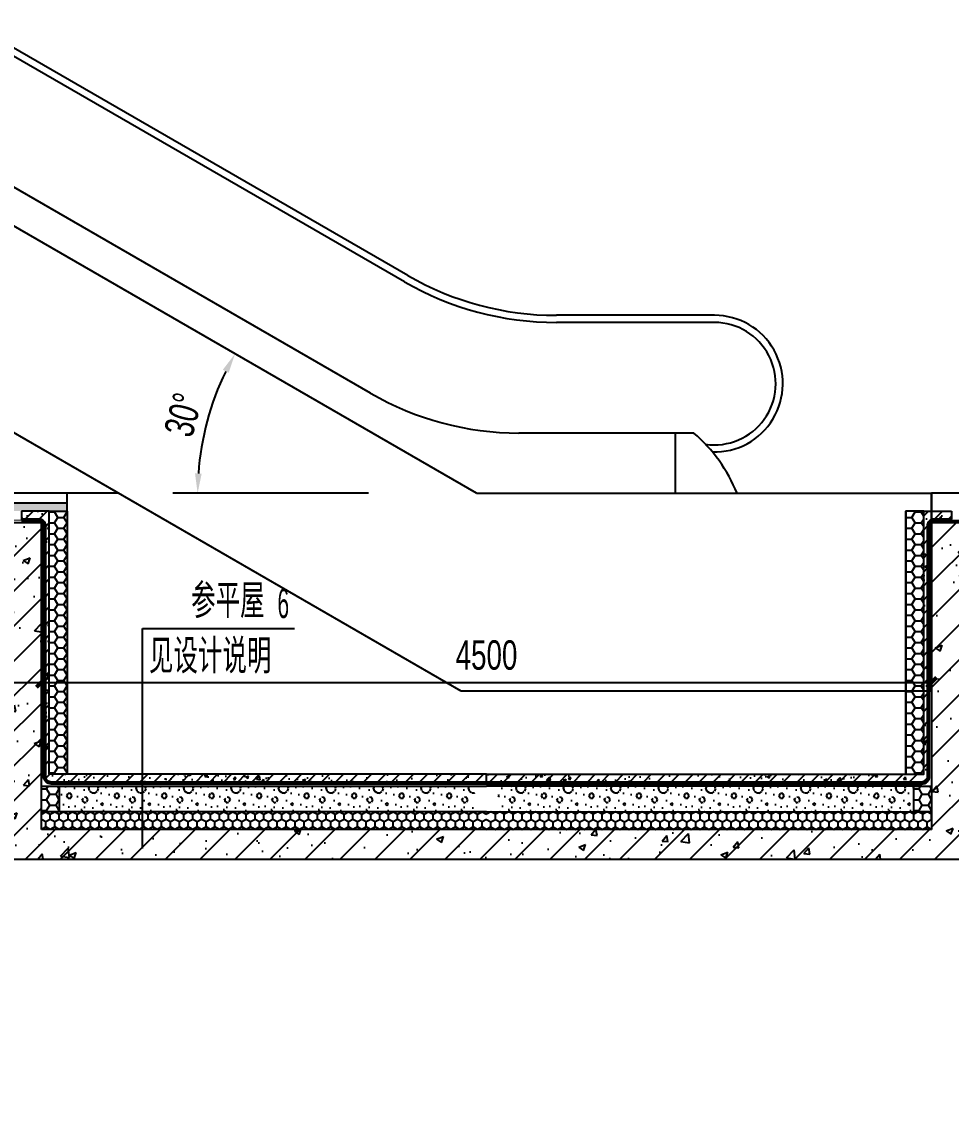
# Model space of a CAD drawing. Extents: x -26219 to 315419, y -160410 to -120810.
# Drawn here: x 218512 to 223212, y -138020 to -132555 of the extents above; entities that cross this region are included whole.
import ezdxf
from ezdxf.xclip import XClip

# ---------------------------------------------------------------- set-up
doc = ezdxf.new("R2010")
doc.units = 0
doc.header["$LTSCALE"] = 1000
doc.header["$MEASUREMENT"] = 0
doc.header["$XCLIPFRAME"] = 0
doc.linetypes.add('14#楼幕墙$0$DASH', pattern=[0.35, 0.25, -0.1])
for name, color, linetype in [('01-标注_尺寸', 124, 'Continuous'), ('01-标注_符号', 200, 'Continuous'), ('02-TEXT_标注', 130, 'Continuous'), ('05-填充_天正', 26, 'Continuous'), ('104-13#14# B1核心筒$0$05-填充_天正', 26, 'Continuous'), ('104-13#14# B1核心筒$0$A-E_楼梯', 171, 'Continuous'), ('104-13#14# B1核心筒$0$A_STR-砼墙', 51, 'Continuous'), ('A-SUR_保温', 222, 'Continuous'), ('A_STR-砼柱', 51, 'Continuous'), ('S_FLOOR', 2, 'Continuous'), ('S_SURFACE', 6, 'Continuous'), ('道路', 6, 'Continuous')]:
    doc.layers.add(name, color=color, linetype=linetype)
doc.layers.add('B1幕墙$0$04-不打印_辅助线', color=165, linetype='Continuous', plot=False)
doc.styles.add('_TCH_DIM', font='ros.shx', dxfattribs={"width": 0.75, "bigfont": 'jd.shx'})
doc.styles.add('_TCH_DIM_T3', font='ros.shx', dxfattribs={"width": 0.705882, "bigfont": 'jd.shx'})
doc.dimstyles.new('_TCH_ARCH&&50', dxfattribs={"dimtxt": 148.75, "dimasz": 50, "dimexe": 125, "dimexo": 150, "dimgap": 63.125, "dimtad": 1, "dimdec": 0, "dimzin": 0, "dimdsep": 46, "dimtxsty": '_TCH_DIM_T3', "dimblk": 'ARCHTICK', "dimcen": 0.09, "dimclrt": 7, "dimazin": 2, "dimtfac": 1, "dimtdec": 0, "dimtix": 1, "dimtmove": 2, "dimatfit": 3, "dimfxl": 0, "dimtolj": 1, "dimtzin": 0, "dimarcsym": 0})
doc.dimstyles.new('_TCH_ARROW&&50', dxfattribs={"dimtxt": 148.75, "dimasz": 100, "dimexe": 125, "dimexo": 150, "dimgap": 50, "dimtad": 1, "dimdec": 0, "dimzin": 0, "dimdsep": 46, "dimtxsty": '_TCH_DIM_T3', "dimcen": 0.09, "dimclrt": 7, "dimazin": 2, "dimtfac": 1, "dimtdec": 0, "dimtix": 1, "dimtmove": 2, "dimatfit": 3, "dimfxl": 0, "dimtolj": 1, "dimtzin": 0, "dimarcsym": 0})
pattern_1 = [(45, (74380.31, 11896.313), (-35.355339, 35.355339), []), (50, (74380.31, 11896.31), (143.452037, -12.55043), [15, -165]), (355, (74380.31, 11896.31), (-27.75027, 150.43843), [12, -132]), (100.4514, (74392.27, 11895.27), (115.70188, 137.88791), [12.74804, -140.22842]), (46.1842, (74380.31, 11936.31), (213.44821, -33.1038), [22.5, -247.5]), (96.6356, (74398.1, 11933.55), (186.93254, 194.82357), [19.12206, -210.3426]), (351.1842, (74380.31, 11936.31), (186.9324, 194.82372), [18, -198]), (21, (74400.31, 11926.31), (119.38141, -80.52378), [15, -165]), (326, (74400.31, 11926.31), (48.66307, 145.03001), [12, -132]), (71.4514, (74410.26, 11919.6), (168.04453, 64.5061), [12.74804, -140.22842]), (37.5, (74380.31, 11896.313), (2.431971, 66.578771), [0, -130.4, 0, -134, 0, -132.5]), (7.5, (74380.31, 11896.31), (52.613907, 78.882342), [0, -76.4, 0, -127.4, 0, -50.5]), (327.5, (74335.71, 11896.313), (106.764487, -4.510974), [0, -50, 0, -156, 0, -207]), (317.5, (74315.71, 11896.31), (116.637234, 20.020996), [0, -65, 0, -103.6, 0, -147])]
pattern_2 = [(0, (13570.8, -6173.2), (120, 240), [0, -240]), (0, (13430.4, -6205.6), (120, 240), [0, -240]), (0, (13508.4, -6208), (120, 240), [0, -240]), (0, (13593.6, -6137.2), (120, 240), [0, -240]), (0, (13494, -6220), (120, 240), [0, -240]), (0, (13617.6, -5986), (120, 240), [0, -240]), (0, (13544.4, -6005.2), (120, 240), [0, -240]), (0, (13582.8, -6035.2), (120, 240), [0, -240]), (0, (13387.2, -6040), (120, 240), [0, -240]), (0, (13504.8, -6050.8), (120, 240), [0, -240]), (0, (13459.2, -6112), (120, 240), [0, -240]), (0, (13461.6, -6202), (120, 240), [0, -240]), (0, (13551.6, -6211.6), (120, 240), [0, -240]), (0, (13617.6, -6106), (120, 240), [0, -240]), (0, (13393.2, -6143.2), (120, 240), [0, -240]), (0, (13413.6, -6102.4), (120, 240), [0, -240]), (0, (13507.2, -6119.2), (120, 240), [0, -240]), (0, (13473.6, -6154), (120, 240), [0, -240]), (0, (13454.4, -6074.8), (120, 240), [0, -240]), (0, (13484.4, -5984.8), (120, 240), [0, -240]), (0, (13402.8, -6193.6), (120, 240), [0, -240]), (0, (13534.8, -6034), (120, 240), [0, -240]), (0, (13423.2, -6030.4), (120, 240), [0, -240]), (0, (13404, -5999.2), (120, 240), [0, -240]), (130.601294, (13602.857, -6061.143), (-599.9999934, 720.00000315), [10.53662, -4414.8444]), (18.434949, (13585.714, -6056.57), (599.999998, 239.999998), [10.8421, -1507.05116]), (90, (13585.71, -6066.86), (120, 240), [10.28571, -469.71426]), (161.565051, (13596, -6070.286), (-600.000003, 239.999982), [10.8421, -1507.05116]), (53.130102, (13596, -6070.286), (120, 240), [11.42857, -1188.5714]), (135, (13605.14, -6192.57), (-120.000015, 239.999984), [9.69746, -669.12504]), (45, (13591.43, -6192.57), (120, 240), [9.69746, -669.12504]), (135, (13598.286, -6199.43), (-120.000015, 239.999984), [9.69746, -669.12504]), (45, (13598.286, -6199.43), (120, 240), [9.69746, -669.12504]), (116.56505, (13489.71, -6031.43), (-2e-05, 479.99999), [12.77753, -255.5506]), (180, (13484, -6020), (-120, 240), [13.71429, -226.2857]), (63.43495, (13464.57, -6031.43), (1e-06, 480), [12.77753, -255.5506]), (116.56505, (13470.29, -6042.86), (-2e-05, 479.99999), [12.77753, -255.5506]), (0, (13470.29, -6042.86), (120, 240), [13.71429, -226.2857]), (63.43495, (13484, -6042.86), (1e-06, 480), [12.77753, -255.5506]), (107.102728, (13580, -6112.571), (-359.99998624, 1200.00000194), [15.54454, -6513.161]), (143.972626, (13575.429, -6097.714), (-2279.9999711, 1679.9999981), [15.54454, -3248.808]), (180, (13562.86, -6088.57), (-120, 240), [14.85714, -225.14284]), (36.027373, (13535.429, -6097.714), (2279.9999832, 1679.9999819), [15.54454, -3248.808]), (71.565051, (13530.857, -6111.43), (360.000002, 1199.999998), [14.45613, -1503.43712]), (107.102728, (13535.429, -6126.286), (-359.99998624, 1200.00000194), [15.54454, -6513.161]), (143.972626, (13548, -6135.429), (-2279.9999711, 1679.9999981), [15.54454, -3248.808]), (0, (13548, -6135.43), (120, 240), [14.85714, -225.14284]), (36.027373, (13562.857, -6135.429), (2279.9999832, 1679.9999819), [15.54454, -3248.808]), (71.565051, (13575.43, -6126.286), (360.000002, 1199.999998), [14.45613, -1503.43712]), (150.255118, (13582.286, -6000.57), (-360.000001, 239.999997), [9.214, -1925.72784]), (90, (13574.29, -6005.14), (120, 240), [9.14286, -470.8571]), (29.744881, (13574.286, -6005.143), (360.0000002, 239.999999), [9.214, -1925.72784]), (116.56505, (13526.29, -6170.86), (-2e-05, 479.99999), [12.77753, -255.5506]), (168.690067, (13520.571, -6159.429), (-1080.0000008, 239.999994), [11.6549, -2435.8742]), (41.185925, (13500, -6165.143), (2999.9999818, 2639.9999769), [12.14874, -5090.3208]), (90, (13500, -6176.57), (120, 240), [11.42857, -468.5714]), (138.814074, (13509.143, -6184.571), (-2999.9999467, 2640.0000168), [12.14874, -5090.3208]), (16.699244, (13509.143, -6184.571), (3959.9999702, 1199.99998743), [11.93178, -4999.415]), (60.945396, (13520.571, -6181.143), (119.9999997, 239.9999979), [11.76643, -4930.1358]), (109.983106, (13425.714, -6070.286), (-600.00000226, 1679.99999555), [13.3768, -5604.879]), (155.556045, (13421.143, -6057.714), (-1560.00000595, 719.99998504), [13.8092, -5786.0526]), (24.4439547, (13396, -6057.714), (1560.00000078, 719.99999654), [13.8092, -5786.0526]), (70.0168934, (13391.429, -6070.286), (600.0000018, 1679.99999583), [13.3768, -5604.879]), (109.983106, (13396, -6082.857), (-600.00000226, 1679.99999555), [13.3768, -5604.879]), (160.016893, (13408.571, -6087.429), (-600.0000004, 239.999989), [13.3768, -2795.751]), (19.9831065, (13408.571, -6087.429), (599.9999967, 239.9999996), [13.3768, -2795.751]), (70.0168934, (13421.143, -6082.857), (600.0000018, 1679.99999583), [13.3768, -5604.879]), (122.005383, (13514.857, -6092), (-120.000016, 239.9999877), [10.7817, -2253.3736]), (18.434949, (13498.857, -6086.286), (599.999998, 239.999998), [10.8421, -1507.05116]), (90, (13498.86, -6096.57), (120, 240), [10.28571, -469.71426]), (161.565051, (13509.143, -6100), (-600.000003, 239.999982), [10.8421, -1507.05116]), (54.462322, (13509.143, -6100), (839.9999988, 1199.9999982), [9.83123, -4119.2846]), (116.56505, (13445.14, -6150.29), (-2e-05, 479.99999), [12.77753, -255.5506]), (180, (13439.43, -6138.86), (-120, 240), [12.57143, -227.42856]), (59.036243, (13420, -6150.286), (120.0000004, 239.9999988), [13.3279, -2785.5288]), (120.963756, (13426.857, -6161.714), (-120.0000164, 239.999989), [13.3279, -2785.5288]), (0, (13426.86, -6161.71), (120, 240), [12.57143, -227.42856]), (63.43495, (13439.43, -6161.71), (1e-06, 480), [12.77753, -255.5506])]
pattern_3 = [(0, (0, 0), (47.625, 27.4963), [31.75, -63.5]), (120, (0, 0), (-47.6249943, 27.4963099), [31.75, -63.5]), (60, (0, 0), (5.7e-06, 54.9926099), [-63.5, 31.75])]

# ---------------------------------------------------------------- blocks, each defined once
blk = doc.blocks.new('B1幕墙')
at = {"layer": 'B1幕墙$0$04-不打印_辅助线'}
blk.add_lwpolyline([(-19723.4, 110825.4), (-17951.5, 111952.4), (-14731.3, 106889.8), (-10015.2, 109889.5), (-6726.5, 109889.5), (-6726.5, 107689.5), (-6591.5, 107689.5), (-6591.5, 96729.1), (-3286.4, 91533.1), (-3400.3, 91460.7), (-609.5, 87073), (-44109.9, 59403.8), (-49479.8, 60532), (-116340.3, 165647.4), (-95570, 173811.9), (-95423.7, 173439.7), (-115742.4, 165452.7), (-49232.7, 60888.9), (-44187.1, 59828.8), (-1077.3, 87249.5), (-3868.2, 91637.2), (-3501.1, 91870.6)], dxfattribs=at)
blk = doc.blocks.new('104-13#14# B1核心筒')
at = {"layer": '104-13#14# B1核心筒$0$05-填充_天正', "linetype": 'Continuous'}
h = blk.add_hatch(dxfattribs=at)
h.set_pattern_fill('钢筋混凝土', color=256, scale=150, style=0)
h.set_pattern_definition([(45, (0, 0), (-265.16504, 265.16504), []), (50, (0, 0), (1075.8903, -94.128), [112.5, -1237.5]), (355, (0, 0), (-208.127, 1128.288), [90, -990]), (100.4514, (89.7, -7.8), (867.764, 1034.159), [95.61, -1051.713]), (46.1842, (0, 300), (1600.862, -248.279), [168.75, -1856.25]), (96.6356, (133.4, 279.3), (1401.994, 1461.177), [143.415, -1577.57]), (351.1842, (0, 300), (1401.993, 1461.178), [135, -1485]), (21, (150, 225), (895.3606, -603.9283), [112.5, -1237.5]), (326, (150, 225), (364.973, 1087.725), [90, -990]), (71.4514, (224.6, 174.7), (1260.334, 483.796), [95.61, -1051.713]), (37.5, (0, 0), (18.2398, 499.3408), [0, -978, 0, -1005, 0, -993.75]), (7.5, (0, 0), (394.6043, 591.6176), [0, -573, 0, -955.5, 0, -378.75]), (327.5, (-334.5, 0), (800.7337, -33.8323), [0, -375, 0, -1170, 0, -1552.5]), (317.5, (-484.5, 0), (874.7793, 150.1575), [0, -487.5, 0, -777, 0, -1102.5])])
h.paths.add_polyline_path([(170650, -1200), (170650, -800), (132700, -800), (132700, -1200)])
at = {"layer": '104-13#14# B1核心筒$0$A_STR-砼墙', "linetype": 'Continuous'}
for p, q in [((170650, -800), (132700, -800)), ((170650, -1200), (132700, -1200))]:
    blk.add_line(p, q, dxfattribs=at)
at = {"layer": '104-13#14# B1核心筒$0$A-E_楼梯', "rotation": 57.54087654752239}
blk.add_blockref('B1幕墙', (289197.1, 8062.4), dxfattribs=at)
blk = doc.blocks.new('_ArchTick')
at = {"color": 0, "linetype": 'ByBlock', "const_width": 0.4}
blk.add_lwpolyline([(-0.5, -0.5), (0.5, 0.5)], dxfattribs=at)
blk = doc.blocks.new('*D776')
at = {"layer": '01-标注_尺寸', "color": 0, "lineweight": -2, "transparency": 16777216}
for p, q in [((208022.6, -135540.3), (208022.6, -136021.1)), ((218611.7, -135540.3), (218611.7, -136021.1)), ((208022.6, -135896.1), (218611.7, -135896.1))]:
    blk.add_line(p, q, dxfattribs=at)
at = {"layer": 'Defpoints', "color": 0, "transparency": 16777216}
for p in [(208022.6, -135390.3), (218611.7, -135390.3), (218611.7, -135896.1)]:
    blk.add_point(p, dxfattribs=at)
at = {"layer": '01-标注_尺寸', "color": 0, "lineweight": -2, "transparency": 16777216, "xscale": 50, "yscale": 50, "zscale": 50, "rotation": 180}
blk.add_blockref('_ArchTick', (208022.6, -135896.1), dxfattribs=at)
at = {"layer": '01-标注_尺寸', "color": 0, "lineweight": -2, "transparency": 16777216, "xscale": 50, "yscale": 50, "zscale": 50}
blk.add_blockref('_ArchTick', (218611.7, -135896.1), dxfattribs=at)
at = {"layer": '01-标注_尺寸', "color": 7, "transparency": 16777216, "insert": (213317.1, -135758.6), "char_height": 148.75, "attachment_point": 5, "style": '_TCH_DIM_T3'}
blk.add_mtext('\\A1;10589', dxfattribs=at)
blk = doc.blocks.new('*D777')
at = {"layer": '01-标注_尺寸', "color": 0, "lineweight": -2, "transparency": 16777216}
for p, q in [((218611.7, -135540.3), (218611.7, -136021.1)), ((223111.7, -135540.3), (223111.7, -136021.1)), ((218611.7, -135896.1), (223111.7, -135896.1))]:
    blk.add_line(p, q, dxfattribs=at)
at = {"layer": 'Defpoints', "color": 0, "transparency": 16777216}
for p in [(218611.7, -135390.3), (223111.7, -135390.3), (223111.7, -135896.1)]:
    blk.add_point(p, dxfattribs=at)
at = {"layer": '01-标注_尺寸', "color": 0, "lineweight": -2, "transparency": 16777216, "xscale": 50, "yscale": 50, "zscale": 50, "rotation": 180}
blk.add_blockref('_ArchTick', (218611.7, -135896.1), dxfattribs=at)
at = {"layer": '01-标注_尺寸', "color": 0, "lineweight": -2, "transparency": 16777216, "xscale": 50, "yscale": 50, "zscale": 50}
blk.add_blockref('_ArchTick', (223111.7, -135896.1), dxfattribs=at)
at = {"layer": '01-标注_尺寸', "color": 7, "transparency": 16777216, "insert": (220861.7, -135758.6), "char_height": 148.75, "attachment_point": 5, "style": '_TCH_DIM_T3'}
blk.add_mtext('\\A1;4500', dxfattribs=at)
blk = doc.blocks.new('*D1494')
at = {"layer": '01-标注_尺寸', "color": 0, "lineweight": -2, "transparency": 16777216}
for p, q in [((220337.9, -134666.6), (219482.1, -134172.5)), ((220264.7, -134940.1), (219276.4, -134940.1))]:
    blk.add_line(p, q, dxfattribs=at)
blk.add_arc((220811.7, -134940.1), 1410.2, 154.0637, 175.9363, dxfattribs=at)
at = {"layer": '01-标注_尺寸', "color": 0, "transparency": 16777216}
for points in [[(219528.7, -134315.5), (219558.2, -134331.2), (219590.4, -134235)], [(219421.6, -134840.8), (219388.3, -134839.6), (219401.4, -134940.1)]]:
    blk.add_solid(points, dxfattribs=at)
at = {"layer": 'Defpoints', "color": 0, "transparency": 16777216}
for p in [(219486.5, -134457.8), (220467.9, -134741.6), (220414.7, -134940.1), (220811.7, -134940.1)]:
    blk.add_point(p, dxfattribs=at)
at = {"layer": '01-标注_尺寸', "color": 7, "transparency": 16777216, "insert": (219329.3, -134543), "char_height": 148.75, "attachment_point": 5, "rotation": 75, "style": '_TCH_DIM_T3'}
blk.add_mtext('\\A1;30°', dxfattribs=at)
blk = doc.blocks.new('$LinePat$聚苯板')
at = {"color": 0}
for p, q in [((14.8, -8.6), (0, 0)), ((29.7, 0), (14.8, -8.6)), ((14.8, -25.7), (0, -34.3)), ((0, -34.3), (0, -51.4)), ((14.8, -8.6), (14.8, -25.7)), ((29.7, -34.3), (14.8, -25.7)), ((0, -51.4), (14.8, -60)), ((14.8, -60), (29.7, -51.4))]:
    blk.add_line(p, q, dxfattribs=at)

msp = doc.modelspace()

# ---------------------------------------------------------------- hatches: boundary and pattern name
at = {"layer": '05-填充_天正'}
h = msp.add_hatch(dxfattribs=at)
h.set_pattern_fill('钢筋混凝土', color=256, scale=20, style=0)
h.set_pattern_definition(pattern_1)
edge = h.paths.add_edge_path()
edge.add_line((218511.7, -135030.1), (218511.7, -135070.1))
edge.add_line((218511.7, -135070.1), (218601.7, -135070.1))
edge.add_arc((218601.7, -135100.1), 30, 0, 90, ccw=False)
edge.add_line((218631.7, -135100.1), (218631.7, -136370.1))
edge.add_arc((218661.7, -136370.1), 30, 180, 270)
edge.add_line((218661.7, -136400.1), (220861.7, -136400.1))
edge.add_line((220861.7, -136400.1), (220861.7, -136360.1))
edge.add_line((220861.7, -136360.1), (218651.7, -136360.1))
edge.add_line((218651.7, -136360.1), (218651.7, -135030.1))
edge.add_line((218651.7, -135030.1), (218511.7, -135030.1))
h = msp.add_hatch(dxfattribs=at)
h.set_pattern_fill('钢筋混凝土', color=256, scale=20, style=0)
h.set_pattern_definition(pattern_1)
edge = h.paths.add_edge_path()
edge.add_line((223211.7, -135030.1), (223211.7, -135070.1))
edge.add_line((223211.7, -135070.1), (223121.7, -135070.1))
edge.add_arc((223121.7, -135100.1), 30, 90, 180)
edge.add_line((223091.7, -135100.1), (223091.7, -136370.1))
edge.add_arc((223061.7, -136370.1), 30, -90, 0, ccw=False)
edge.add_line((223061.7, -136400.1), (220861.7, -136400.1))
edge.add_line((220861.7, -136400.1), (220861.7, -136360.1))
edge.add_line((220861.7, -136360.1), (223071.7, -136360.1))
edge.add_line((223071.7, -136360.1), (223071.7, -135030.1))
edge.add_line((223071.7, -135030.1), (223211.7, -135030.1))
h = msp.add_hatch(dxfattribs=at)
h.set_pattern_fill('钢筋混凝土', color=256, scale=50, style=0)
h.set_pattern_definition([(45, (0, 0), (-88.38835, 88.38835), []), (50, (0, 0), (358.6301, -31.37607), [37.5, -412.5]), (355, (0, 0), (-69.37567, 376.09607), [30, -330]), (100.4514, (29.9, -2.6), (289.2547, 344.71977), [31.8701, -350.57106]), (46.1842, (0, 100), (533.6205, -82.7595), [56.25, -618.75]), (96.6356, (44.47, 93.1), (467.3314, 487.0589), [47.8051, -525.8565]), (351.1842, (0, 100), (467.331, 487.0593), [45, -495]), (21, (50, 75), (298.45353, -201.30945), [37.5, -412.5]), (326, (50, 75), (121.65767, 362.575), [30, -330]), (71.4514, (74.87, 58.22), (420.1113, 161.26525), [31.8701, -350.57106]), (37.5, (0, 0), (6.07993, 166.44693), [0, -326, 0, -335, 0, -331.25]), (7.5, (0, 0), (131.53477, 197.20586), [0, -191, 0, -318.5, 0, -126.25]), (327.5, (-111.5, 0), (266.91122, -11.277436), [0, -125, 0, -390, 0, -517.5]), (317.5, (-161.5, 0), (291.59308, 50.0525), [0, -162.5, 0, -259, 0, -367.5])])
h.paths.add_polyline_path([(223111.7, -135090.1), (223111.7, -136640.1), (218611.7, -136640.1), (218611.7, -135090.1), (218411.7, -135090.1), (218411.7, -136790.1), (223311.7, -136790.1), (223311.7, -135090.1)])
at = {"layer": 'A-SUR_保温'}
h = msp.add_hatch(dxfattribs=at)
h.set_pattern_fill('加气混凝土', color=26, scale=20)
h.set_pattern_definition([(0, (70.8, -73.2), (120, 240), [0, -240]), (0, (-69.6, -105.6), (120, 240), [0, -240]), (0, (8.4, -108), (120, 240), [0, -240]), (0, (93.6, -37.2), (120, 240), [0, -240]), (0, (-6, -120), (120, 240), [0, -240]), (0, (117.6, 114), (120, 240), [0, -240]), (0, (44.4, 94.8), (120, 240), [0, -240]), (0, (82.8, 64.8), (120, 240), [0, -240]), (0, (-112.8, 60), (120, 240), [0, -240]), (0, (4.8, 49.2), (120, 240), [0, -240]), (0, (-40.8, -12), (120, 240), [0, -240]), (0, (-38.4, -102), (120, 240), [0, -240]), (0, (51.6, -111.6), (120, 240), [0, -240]), (0, (117.6, -6), (120, 240), [0, -240]), (0, (-106.8, -43.2), (120, 240), [0, -240]), (0, (-86.4, -2.4), (120, 240), [0, -240]), (0, (7.2, -19.2), (120, 240), [0, -240]), (0, (-26.4, -54), (120, 240), [0, -240]), (0, (-45.6, 25.2), (120, 240), [0, -240]), (0, (-15.6, 115.2), (120, 240), [0, -240]), (0, (-97.2, -93.6), (120, 240), [0, -240]), (0, (34.8, 66), (120, 240), [0, -240]), (0, (-76.8, 69.6), (120, 240), [0, -240]), (0, (-96, 100.8), (120, 240), [0, -240]), (130.601294, (102.857, 38.857), (-599.9999934, 720.00000315), [10.53662, -4414.8444]), (18.434949, (85.714, 43.43), (599.999998, 239.999998), [10.8421, -1507.05116]), (90, (85.71, 33.14), (120, 240), [10.28571, -469.71426]), (161.565051, (96, 29.714), (-600.000003, 239.999982), [10.8421, -1507.05116]), (53.130102, (96, 29.714), (120, 240), [11.42857, -1188.5714]), (135, (105.14, -92.57), (-120.000015, 239.999984), [9.69746, -669.12504]), (45, (91.43, -92.57), (120, 240), [9.69746, -669.12504]), (135, (98.286, -99.43), (-120.000015, 239.999984), [9.69746, -669.12504]), (45, (98.286, -99.43), (120, 240), [9.69746, -669.12504]), (116.56505, (-10.29, 68.57), (-2e-05, 479.99999), [12.77753, -255.5506]), (180, (-16, 80), (-120, 240), [13.71429, -226.2857]), (63.43495, (-35.43, 68.57), (1e-06, 480), [12.77753, -255.5506]), (116.56505, (-29.71, 57.14), (-2e-05, 479.99999), [12.77753, -255.5506]), (0, (-29.71, 57.14), (120, 240), [13.71429, -226.2857]), (63.43495, (-16, 57.14), (1e-06, 480), [12.77753, -255.5506]), (107.102728, (80, -12.571), (-359.99998624, 1200.00000194), [15.54454, -6513.161]), (143.972626, (75.429, 2.286), (-2279.9999711, 1679.9999981), [15.54454, -3248.808]), (180, (62.86, 11.43), (-120, 240), [14.85714, -225.14284]), (36.027373, (35.429, 2.286), (2279.9999832, 1679.9999819), [15.54454, -3248.808]), (71.565051, (30.857, -11.43), (360.000002, 1199.999998), [14.45613, -1503.43712]), (107.102728, (35.429, -26.286), (-359.99998624, 1200.00000194), [15.54454, -6513.161]), (143.972626, (48, -35.429), (-2279.9999711, 1679.9999981), [15.54454, -3248.808]), (0, (48, -35.43), (120, 240), [14.85714, -225.14284]), (36.027373, (62.857, -35.429), (2279.9999832, 1679.9999819), [15.54454, -3248.808]), (71.565051, (75.43, -26.286), (360.000002, 1199.999998), [14.45613, -1503.43712]), (150.255118, (82.286, 99.43), (-360.000001, 239.999997), [9.214, -1925.72784]), (90, (74.29, 94.86), (120, 240), [9.14286, -470.8571]), (29.744881, (74.286, 94.857), (360.0000002, 239.999999), [9.214, -1925.72784]), (116.56505, (26.29, -70.86), (-2e-05, 479.99999), [12.77753, -255.5506]), (168.690067, (20.571, -59.429), (-1080.0000008, 239.999994), [11.6549, -2435.8742]), (41.185925, (0, -65.143), (2999.9999818, 2639.9999769), [12.14874, -5090.3208]), (90, (0, -76.57), (120, 240), [11.42857, -468.5714]), (138.814074, (9.143, -84.571), (-2999.9999467, 2640.0000168), [12.14874, -5090.3208]), (16.699244, (9.143, -84.571), (3959.9999702, 1199.99998743), [11.93178, -4999.415]), (60.945396, (20.571, -81.143), (119.9999997, 239.9999979), [11.76643, -4930.1358]), (109.983106, (-74.286, 29.714), (-600.00000226, 1679.99999555), [13.3768, -5604.879]), (155.556045, (-78.857, 42.286), (-1560.00000595, 719.99998504), [13.8092, -5786.0526]), (24.4439547, (-104, 42.286), (1560.00000078, 719.99999654), [13.8092, -5786.0526]), (70.0168934, (-108.571, 29.714), (600.0000018, 1679.99999583), [13.3768, -5604.879]), (109.983106, (-104, 17.143), (-600.00000226, 1679.99999555), [13.3768, -5604.879]), (160.016893, (-91.429, 12.571), (-600.0000004, 239.999989), [13.3768, -2795.751]), (19.9831065, (-91.429, 12.571), (599.9999967, 239.9999996), [13.3768, -2795.751]), (70.0168934, (-78.857, 17.143), (600.0000018, 1679.99999583), [13.3768, -5604.879]), (122.005383, (14.857, 8), (-120.000016, 239.9999877), [10.7817, -2253.3736]), (18.434949, (-1.143, 13.714), (599.999998, 239.999998), [10.8421, -1507.05116]), (90, (-1.14, 3.43), (120, 240), [10.28571, -469.71426]), (161.565051, (9.143, 0), (-600.000003, 239.999982), [10.8421, -1507.05116]), (54.462322, (9.143, 0), (839.9999988, 1199.9999982), [9.83123, -4119.2846]), (116.56505, (-54.86, -50.29), (-2e-05, 479.99999), [12.77753, -255.5506]), (180, (-60.57, -38.86), (-120, 240), [12.57143, -227.42856]), (59.036243, (-80, -50.286), (120.0000004, 239.9999988), [13.3279, -2785.5288]), (120.963756, (-73.143, -61.714), (-120.0000164, 239.999989), [13.3279, -2785.5288]), (0, (-73.14, -61.71), (120, 240), [12.57143, -227.42856]), (63.43495, (-60.57, -61.71), (1e-06, 480), [12.77753, -255.5506])])
h.paths.add_polyline_path([(218351.7, -135160.1), (218351.7, -135030.1), (218741.7, -135030.1), (218741.7, -134990.1), (209911.7, -134990.1), (209911.7, -135160.1)])
h = msp.add_hatch(dxfattribs=at)
h.set_pattern_fill('HONEY', color=26, scale=20)
h.set_pattern_definition(pattern_3)
h.paths.add_polyline_path([(218741.7, -136360.1), (218651.7, -136360.1), (218651.7, -135030.1), (218741.7, -135030.1)])
h = msp.add_hatch(dxfattribs=at)
h.set_pattern_fill('HONEY', color=26, scale=20)
h.set_pattern_definition(pattern_3)
h.paths.add_polyline_path([(222981.7, -136360.1), (223071.7, -136360.1), (223071.7, -135030.1), (222981.7, -135030.1)])
h = msp.add_hatch(dxfattribs=at)
h.set_pattern_fill('HONEY', color=26, scale=20)
h.set_pattern_definition([(0, (-40, -190), (47.625, 27.4963), [31.75, -63.5]), (120, (-40, -190), (-47.6249943, 27.49631), [31.75, -63.5]), (60, (-40, -190), (5.7e-06, 54.99261), [-63.5, 31.75])])
h.paths.add_polyline_path([(218701.7, -136550.1), (218611.7, -136550.1), (218611.7, -136420.1), (218701.7, -136420.1)])
h = msp.add_hatch(dxfattribs=at)
h.set_pattern_fill('加气混凝土', color=26, scale=20)
h.set_pattern_definition(pattern_2)
h.paths.add_polyline_path([(218701.7, -136420.1), (220800.8, -136420.1), (220800.8, -136550.1), (218701.7, -136550.1)])
h = msp.add_hatch(dxfattribs=at)
h.set_pattern_fill('加气混凝土', color=26, scale=20)
h.set_pattern_definition(pattern_2)
h.paths.add_polyline_path([(223021.7, -136420.1), (220922.6, -136420.1), (220922.6, -136550.1), (223021.7, -136550.1)])
h = msp.add_hatch(dxfattribs=at)
h.set_pattern_fill('HONEY', color=26, scale=20)
h.set_pattern_definition([(0, (4370, -190), (47.625, 27.4963), [31.75, -63.5]), (120, (4370, -190), (-47.6249943, 27.49631), [31.75, -63.5]), (60, (4370, -190), (5.7e-06, 54.99261), [-63.5, 31.75])])
h.paths.add_polyline_path([(223111.7, -136550.1), (223021.7, -136550.1), (223021.7, -136420.1), (223111.7, -136420.1)])

# ---------------------------------------------------------------- linework, layer by layer
msp.add_lwpolyline([(222981.7, -136360.1), (222981.7, -135030.1)])
at = {"layer": '01-标注_符号'}
for p, q in [((219123.2, -136735.3), (219123.2, -135623.3)), ((219123.2, -135623.3), (219891.7, -135623.3))]:
    msp.add_line(p, q, dxfattribs=at)
at = {"layer": 'A_STR-砼柱'}
for p, q in [((218611.7, -135090.1), (218411.7, -135090.1)), ((218611.7, -136640.1), (218611.7, -135090.1)), ((223111.7, -135090.1), (223111.7, -136640.1)), ((223311.7, -135090.1), (223111.7, -135090.1)), ((220861.7, -136550.1), (218611.7, -136550.1)), ((220861.7, -136550.1), (223111.7, -136550.1)), ((223111.7, -136640.1), (218611.7, -136640.1)), ((218411.7, -136790.1), (223311.7, -136790.1))]:
    msp.add_line(p, q, dxfattribs=at)
at = {"layer": 'S_FLOOR'}
for p, q in [((220811.7, -134940.1), (213017.4, -130440.1)), ((220733.7, -135940.1), (212419.9, -131140.1)), ((220811.7, -134940.1), (223111.7, -134940.1)), ((223111.7, -135940.1), (223111.7, -134940.1)), ((223111.7, -135940.1), (220733.7, -135940.1))]:
    msp.add_line(p, q, dxfattribs=at)
msp.add_lwpolyline([(223111.7, -135080.1), (223311.7, -135080.1), (223311.7, -134940.1), (223111.7, -134940.1)], close=True, dxfattribs=at)
at = {"layer": 'S_SURFACE'}
for p, q in [((219001.7, -134940.1), (209911.7, -134940.1)), ((218741.7, -135030.1), (218741.7, -134940.1)), ((218741.7, -134990.1), (209911.7, -134990.1))]:
    msp.add_line(p, q, dxfattribs=at)
for points in [[(218511.7, -135030.1), (218511.7, -135070.1), (218601.7, -135070.1, -0.414214), (218631.7, -135100.1), (218631.7, -136370.1, 0.414214), (218661.7, -136400.1), (220861.7, -136400.1), (220861.7, -136360.1), (218651.7, -136360.1), (218651.7, -135030.1)], [(223211.7, -135030.1), (223211.7, -135070.1), (223121.7, -135070.1, 0.414214), (223091.7, -135100.1), (223091.7, -136370.1, -0.414214), (223061.7, -136400.1), (220861.7, -136400.1), (220861.7, -136360.1), (223071.7, -136360.1), (223071.7, -135030.1)]]:
    msp.add_lwpolyline(points, format="xyb", close=True, dxfattribs=at)
for points in [[(218741.7, -136360.1), (218651.7, -136360.1), (218651.7, -135030.1), (218741.7, -135030.1)], [(222981.7, -136360.1), (223071.7, -136360.1), (223071.7, -135030.1), (222981.7, -135030.1)], [(218701.7, -136550.1), (218611.7, -136550.1), (218611.7, -136420.1), (218701.7, -136420.1)], [(223111.7, -136550.1), (223021.7, -136550.1), (223021.7, -136420.1), (223111.7, -136420.1)]]:
    msp.add_lwpolyline(points, close=True, dxfattribs=at)
at = {"layer": 'S_SURFACE', "linetype": '14#楼幕墙$0$DASH', "ltscale": 0.5, "const_width": 5}
for points in [[(214136.7, -135205.1), (218361.7, -135205.1, 0.414214), (218396.7, -135170.1), (218396.7, -135100.1, -0.414214), (218421.7, -135075.1), (218511.7, -135075.1)], [(220861.7, -136405.1), (218661.7, -136405.1, -0.414214), (218626.7, -136370.1), (218626.7, -135100.1, 0.414214), (218601.7, -135075.1), (218511.7, -135075.1)], [(220861.7, -136405.1), (223061.7, -136405.1, 0.414214), (223096.7, -136370.1), (223096.7, -135100.1, -0.414214), (223121.7, -135075.1), (223211.7, -135075.1)], [(225517.4, -135205.1), (223361.7, -135205.1, -0.414214), (223326.7, -135170.1), (223326.7, -135100.1, 0.414214), (223301.7, -135075.1), (223211.7, -135075.1)]]:
    msp.add_lwpolyline(points, format="xyb", dxfattribs=at)
at = {"layer": 'S_SURFACE'}
for points in [[(220861.7, -136400.1), (218661.7, -136400.1, -0.414214), (218631.7, -136370.1), (218631.7, -135100.1, 0.414214), (218601.7, -135070.1), (218511.7, -135070.1)], [(220861.7, -136410.1), (218661.7, -136410.1, -0.414214), (218621.7, -136370.1), (218621.7, -135100.1, 0.414214), (218601.7, -135080.1), (218511.7, -135080.1)], [(220861.7, -136400.1), (223061.7, -136400.1, 0.414214), (223091.7, -136370.1), (223091.7, -135100.1, -0.414214), (223121.7, -135070.1), (223211.7, -135070.1)], [(220861.7, -136410.1), (223061.7, -136410.1, 0.414214), (223101.7, -136370.1), (223101.7, -135100.1, -0.414214), (223121.7, -135080.1), (223211.7, -135080.1)]]:
    msp.add_lwpolyline(points, format="xyb", dxfattribs=at)
for points in [[(218701.7, -136420.1), (220861.7, -136420.1)], [(223021.7, -136420.1), (220861.7, -136420.1)]]:
    msp.add_lwpolyline(points, dxfattribs=at)
at = {"layer": '道路', "linetype": 'ByBlock'}
for p, q in [((220464.7, -133839.2), (212963.1, -129508.1)), ((220446.7, -133870.4), (212945.1, -129539.3)), ((220275.3, -134434.2), (212773.7, -130103.1)), ((222014.2, -134040.1), (221214.7, -134040.1)), ((222014.2, -134076.1), (221214.7, -134076.1)), ((221910.1, -134635.1), (221025.3, -134635.1)), ((221816.7, -134940.1), (221816.7, -134635.1))]:
    msp.add_line(p, q, dxfattribs=at)
for centre, radius, start, end in [((221214.7, -132540.1), 1536, 240, 269.9998), ((221214.7, -132540.1), 1500, 240, 269.9998), ((222014.2, -134385.6), 345.5, 268.2678, 90), ((222014.2, -134385.6), 309.5, 261.6535, 90), ((221025.3, -133135.1), 1500, 240, 270), ((221386.7, -135240.1), 800, 22.0243, 49.1347)]:
    msp.add_arc(centre, radius, start, end, dxfattribs=at)

# ---------------------------------------------------------------- block references
ref = msp.add_blockref('104-13#14# B1核心筒', (83110.6, -136819.8))
XClip(ref).set_block_clipping_path([(166599.9946633652, -1823.14907876), (171999.9946633652, 8745.6171003908)])
at = {"layer": 'A-SUR_保温', "color": 26, "yscale": 1.5, "zscale": 1.5}
for p, xscale, rotation in [((218611.7, -136640.1), -1.515544456624833, 179.9999999997465), ((218656.7, -136640.1), -1.515544456624833, 179.9999999997465), ((218701.7, -136640.1), -1.515544456624833, 179.9999999997465), ((218746.7, -136640.1), -1.515544456624833, 179.9999999997465), ((218791.7, -136640.1), -1.515544456624833, 179.9999999997465), ((218836.7, -136640.1), -1.515544456624833, 179.9999999997465), ((218881.7, -136640.1), -1.515544456624833, 179.9999999997465), ((218926.7, -136640.1), -1.515544456624833, 179.9999999997465), ((218971.7, -136640.1), -1.515544456624833, 179.9999999997465), ((219016.7, -136640.1), -1.515544456624833, 179.9999999997465), ((219061.7, -136640.1), -1.515544456624833, 179.9999999997465), ((219106.7, -136640.1), -1.515544456624833, 179.9999999997465), ((219151.7, -136640.1), -1.515544456624833, 179.9999999997465), ((219196.7, -136640.1), -1.515544456624833, 179.9999999997465), ((219241.7, -136640.1), -1.515544456624833, 179.9999999997465), ((219286.7, -136640.1), -1.515544456624833, 179.9999999997465), ((219331.7, -136640.1), -1.515544456624833, 179.9999999997465), ((219376.7, -136640.1), -1.515544456624833, 179.9999999997465), ((219421.7, -136640.1), -1.515544456624833, 179.9999999997465), ((219466.7, -136640.1), -1.515544456624833, 179.9999999997465), ((219511.7, -136640.1), -1.515544456624833, 179.9999999997465), ((219556.7, -136640.1), -1.515544456624833, 179.9999999997465), ((219601.7, -136640.1), -1.515544456624833, 179.9999999997465), ((219646.7, -136640.1), -1.515544456624833, 179.9999999997465), ((219691.7, -136640.1), -1.515544456624833, 179.9999999997465), ((219736.7, -136640.1), -1.515544456624833, 179.9999999997465), ((219781.7, -136640.1), -1.515544456624833, 179.9999999997465), ((219826.7, -136640.1), -1.515544456624833, 179.9999999997465), ((219871.7, -136640.1), -1.515544456624833, 179.9999999997465), ((219916.7, -136640.1), -1.515544456624833, 179.9999999997465), ((219961.7, -136640.1), -1.515544456624833, 179.9999999997465), ((220006.7, -136640.1), -1.515544456624833, 179.9999999997465), ((220051.7, -136640.1), -1.515544456624833, 179.9999999997465), ((220096.7, -136640.1), -1.515544456624833, 179.9999999997465), ((220141.7, -136640.1), -1.515544456624833, 179.9999999997465), ((220186.7, -136640.1), -1.515544456624833, 179.9999999997465), ((220231.7, -136640.1), -1.515544456624833, 179.9999999997465), ((220276.7, -136640.1), -1.515544456624833, 179.9999999997465), ((220321.7, -136640.1), -1.515544456624833, 179.9999999997465), ((220366.7, -136640.1), -1.515544456624833, 179.9999999997465), ((220411.7, -136640.1), -1.515544456624833, 179.9999999997465), ((220456.7, -136640.1), -1.515544456624833, 179.9999999997465), ((220501.7, -136640.1), -1.515544456624833, 179.9999999997465), ((220546.7, -136640.1), -1.515544456624833, 179.9999999997465), ((220591.7, -136640.1), -1.515544456624833, 179.9999999997465), ((220636.7, -136640.1), -1.515544456624833, 179.9999999997465), ((220681.7, -136640.1), -1.515544456624833, 179.9999999997465), ((220726.7, -136640.1), -1.515544456624833, 179.9999999997465), ((220771.7, -136640.1), -1.515544456624833, 179.9999999997465), ((220816.7, -136640.1), -1.515544456624833, 179.9999999997465), ((220906.7, -136640.1), 1.515544456624833, 180.0000000002534), ((220951.7, -136640.1), 1.515544456624833, 180.0000000002534), ((220996.7, -136640.1), 1.515544456624833, 180.0000000002534), ((221041.7, -136640.1), 1.515544456624833, 180.0000000002534), ((221086.7, -136640.1), 1.515544456624833, 180.0000000002534), ((221131.7, -136640.1), 1.515544456624833, 180.0000000002534), ((221176.7, -136640.1), 1.515544456624833, 180.0000000002534), ((221221.7, -136640.1), 1.515544456624833, 180.0000000002534), ((221266.7, -136640.1), 1.515544456624833, 180.0000000002534), ((221311.7, -136640.1), 1.515544456624833, 180.0000000002534), ((221356.7, -136640.1), 1.515544456624833, 180.0000000002534), ((221401.7, -136640.1), 1.515544456624833, 180.0000000002534), ((221446.7, -136640.1), 1.515544456624833, 180.0000000002534), ((221491.7, -136640.1), 1.515544456624833, 180.0000000002534), ((221536.7, -136640.1), 1.515544456624833, 180.0000000002534), ((221581.7, -136640.1), 1.515544456624833, 180.0000000002534), ((221626.7, -136640.1), 1.515544456624833, 180.0000000002534), ((221671.7, -136640.1), 1.515544456624833, 180.0000000002534), ((221716.7, -136640.1), 1.515544456624833, 180.0000000002534), ((221761.7, -136640.1), 1.515544456624833, 180.0000000002534), ((221806.7, -136640.1), 1.515544456624833, 180.0000000002534), ((221851.7, -136640.1), 1.515544456624833, 180.0000000002534), ((221896.7, -136640.1), 1.515544456624833, 180.0000000002534), ((221941.7, -136640.1), 1.515544456624833, 180.0000000002534), ((221986.7, -136640.1), 1.515544456624833, 180.0000000002534), ((222031.7, -136640.1), 1.515544456624833, 180.0000000002534), ((222076.7, -136640.1), 1.515544456624833, 180.0000000002534), ((222121.7, -136640.1), 1.515544456624833, 180.0000000002534), ((222166.7, -136640.1), 1.515544456624833, 180.0000000002534), ((222211.7, -136640.1), 1.515544456624833, 180.0000000002534), ((222256.7, -136640.1), 1.515544456624833, 180.0000000002534), ((222301.7, -136640.1), 1.515544456624833, 180.0000000002534), ((222346.7, -136640.1), 1.515544456624833, 180.0000000002534), ((222391.7, -136640.1), 1.515544456624833, 180.0000000002534), ((222436.7, -136640.1), 1.515544456624833, 180.0000000002534), ((222481.7, -136640.1), 1.515544456624833, 180.0000000002534), ((222526.7, -136640.1), 1.515544456624833, 180.0000000002534), ((222571.7, -136640.1), 1.515544456624833, 180.0000000002534), ((222616.7, -136640.1), 1.515544456624833, 180.0000000002534), ((222661.7, -136640.1), 1.515544456624833, 180.0000000002534), ((222706.7, -136640.1), 1.515544456624833, 180.0000000002534), ((222751.7, -136640.1), 1.515544456624833, 180.0000000002534), ((222796.7, -136640.1), 1.515544456624833, 180.0000000002534), ((222841.7, -136640.1), 1.515544456624833, 180.0000000002534), ((222886.7, -136640.1), 1.515544456624833, 180.0000000002534), ((222931.7, -136640.1), 1.515544456624833, 180.0000000002534), ((222976.7, -136640.1), 1.515544456624833, 180.0000000002534), ((223021.7, -136640.1), 1.515544456624833, 180.0000000002534), ((223066.7, -136640.1), 1.515544456624833, 180.0000000002534), ((223111.7, -136640.1), 1.515544456624833, 180.0000000002534)]:
    msp.add_blockref('$LinePat$聚苯板', p, dxfattribs=dict(at, xscale=xscale, rotation=rotation))

# ---------------------------------------------------------------- texts
at = {"layer": '02-TEXT_标注', "style": '_TCH_DIM'}
for s, height, width, p in [('参平屋', 173.64, 0.75, (219368.6, -135570.8)), ('6', 148.8, 0.529412, (219805.1, -135570.8)), ('见设计说明', 173.64, 0.75, (219155.5, -135850.8))]:
    msp.add_text(s, height=height, dxfattribs=dict(at, width=width)).set_placement(p)

# ---------------------------------------------------------------- dimensions: what is measured, and where the dimension line sits
at = {"layer": '01-标注_尺寸'}
dim = msp.add_angular_dim_3p(base=(219486.5, -134457.8), center=(220811.7, -134940.1), p1=(220467.9, -134741.6), p2=(220414.7, -134940.1), dimstyle='_TCH_ARROW&&50', dxfattribs=at)
dim.commit()
dim.dimension.update_dxf_attribs({"geometry": '*D1494', "text_midpoint": (219329.3, -134543)})
for p1, p2, picture, middle in [((208022.6, -135390.3), (218611.7, -135390.3), '*D776', (213317.1, -135758.6)), ((218611.7, -135390.3), (223111.7, -135390.3), '*D777', (220861.7, -135758.6))]:
    dim = msp.add_aligned_dim(p1=p1, p2=p2, distance=-505.8, dimstyle='_TCH_ARCH&&50', dxfattribs=at)
    dim.commit()
    dim.dimension.update_dxf_attribs({"geometry": picture, "text_midpoint": middle})

doc.saveas('drawing.dxf')
